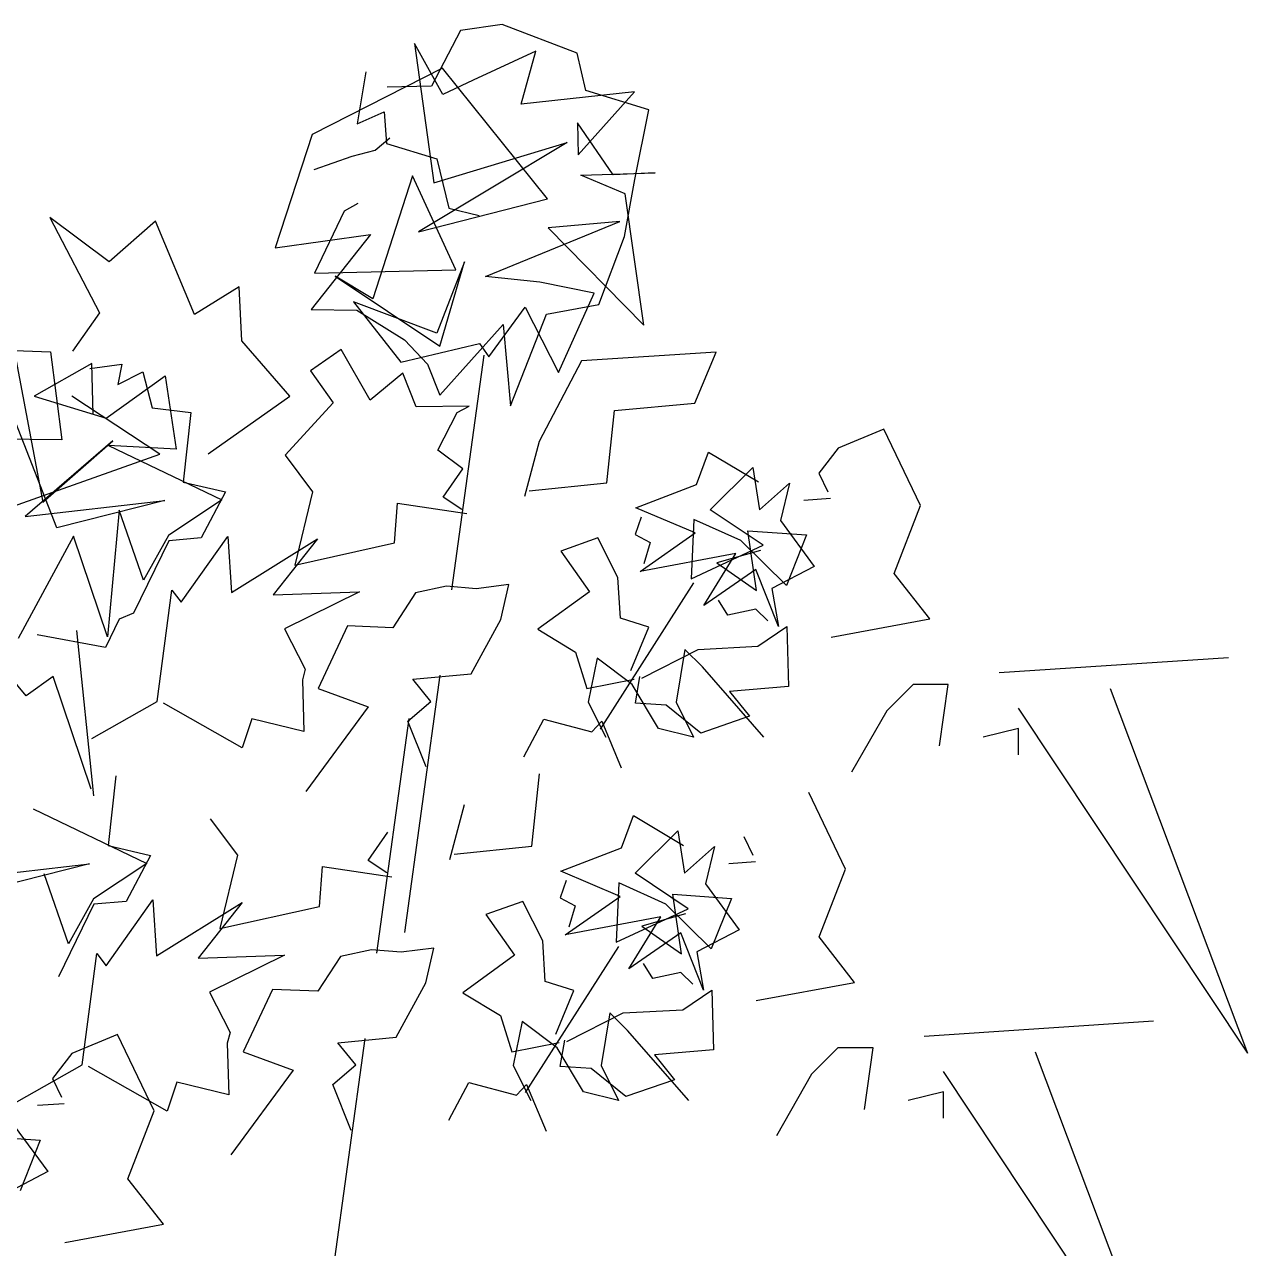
# Model space of a CAD drawing. Extents: x 594.41 to 596.31, y 172.36 to 173.85.
# Drawn here: x 595.168 to 595.949, y 173.066 to 173.847 of the extents above; entities that cross this region are included whole.
import ezdxf

# ---------------------------------------------------------------- set-up
doc = ezdxf.new("R2010")
doc.units = 0
doc.header["$LTSCALE"] = 0.3
doc.header["$MEASUREMENT"] = 0
doc.layers.get('0').update_dxf_attribs({"linetype": 'CONTINUOUS'})

msp = doc.modelspace()

# ---------------------------------------------------------------- linework, layer by layer
at = {"color": 1, "linetype": 'CONTINUOUS'}
for p, q in [((595.47302, 173.84708), (595.4463, 173.84314)), ((595.5209, 173.82868), (595.47302, 173.84708)), ((595.4463, 173.84314), (595.42777, 173.80765)), ((595.41693, 173.83493), (595.42936, 173.74588)), ((595.43518, 173.80239), (595.41693, 173.83493)), ((595.49445, 173.83), (595.4545, 173.8116)), ((595.48519, 173.79615), (595.49445, 173.83)), ((595.52646, 173.80502), (595.5209, 173.82868)), ((595.43492, 173.81915), (595.35158, 173.77676)), ((595.38597, 173.81685), (595.38042, 173.78366)), ((595.50185, 173.73569), (595.43492, 173.81915)), ((595.42777, 173.80765), (595.39947, 173.80699)), ((595.4545, 173.8116), (595.43518, 173.80239)), ((595.55742, 173.80404), (595.48519, 173.79615)), ((595.52143, 173.76395), (595.55742, 173.80404)), ((595.56667, 173.79254), (595.52646, 173.80502)), ((595.38042, 173.78366), (595.39761, 173.79122)), ((595.39761, 173.79122), (595.3992, 173.77118)), ((595.55768, 173.74818), (595.56667, 173.79254)), ((595.52117, 173.78432), (595.52143, 173.76395)), ((595.54392, 173.75113), (595.52117, 173.78432)), ((595.35158, 173.77676), (595.32803, 173.70447)), ((595.39179, 173.76691), (595.40132, 173.77479)), ((595.37724, 173.76296), (595.39179, 173.76691)), ((595.3992, 173.77118), (595.43122, 173.76132)), ((595.51456, 173.77183), (595.41957, 173.71466)), ((595.42936, 173.74588), (595.51456, 173.77183)), ((595.3529, 173.75442), (595.37724, 173.76296)), ((595.43122, 173.76132), (595.43889, 173.72978)), ((595.52329, 173.75081), (595.57064, 173.75245)), ((595.57064, 173.75245), (595.54392, 173.75113)), ((595.41561, 173.75048), (595.39047, 173.67194)), ((595.44338, 173.69034), (595.41561, 173.75048)), ((595.55159, 173.73898), (595.52329, 173.75081)), ((595.55107, 173.7117), (595.55768, 173.74818)), ((595.41957, 173.71466), (595.50185, 173.73569)), ((595.5635, 173.65519), (595.55159, 173.73898)), ((595.37195, 173.7278), (595.35317, 173.68837)), ((595.38068, 173.73273), (595.37195, 173.7278)), ((595.43889, 173.72978), (595.4582, 173.72518)), ((595.46243, 173.68607), (595.54816, 173.72123)), ((595.54816, 173.72123), (595.50238, 173.71729)), ((595.32803, 173.70447), (595.38888, 173.71302)), ((595.38888, 173.71302), (595.35105, 173.66504)), ((595.50238, 173.71729), (595.5635, 173.65519)), ((595.53466, 173.66833), (595.55107, 173.7117)), ((595.35317, 173.68837), (595.44338, 173.69034)), ((595.44894, 173.6956), (595.43122, 173.64993)), ((595.43307, 173.64171), (595.44894, 173.6956)), ((595.3664, 173.6864), (595.43307, 173.64171)), ((595.39047, 173.67194), (595.3664, 173.6864)), ((595.49709, 173.68246), (595.46243, 173.68607)), ((595.53175, 173.67556), (595.49709, 173.68246)), ((595.509, 173.62495), (595.53175, 173.67556)), ((595.35105, 173.66504), (595.38015, 173.66471)), ((595.37804, 173.66997), (595.4082, 173.63153)), ((595.43122, 173.64993), (595.37804, 173.66997)), ((595.46455, 173.63481), (595.48757, 173.66669)), ((595.48757, 173.66669), (595.509, 173.62495)), ((595.50133, 173.66209), (595.53466, 173.66833)), ((595.38015, 173.66471), (595.41058, 173.64566)), ((595.47831, 173.6036), (595.50133, 173.66209)), ((595.43307, 173.6105), (595.47355, 173.65551)), ((595.47355, 173.65551), (595.47831, 173.6036)), ((595.1603, 173.64368), (595.17961, 173.54215)), ((595.4082, 173.63153), (595.45847, 173.64336)), ((595.41058, 173.64566), (595.42539, 173.63021)), ((595.45847, 173.64336), (595.46455, 173.63481)), ((595.1558, 173.63908), (595.18437, 173.6381)), ((595.18437, 173.6381), (595.19178, 173.58191)), ((595.21083, 173.63054), (595.17405, 173.60984)), ((595.20967, 173.6274), (595.23, 173.63023)), ((595.21162, 173.59801), (595.21083, 173.63054)), ((595.23, 173.63023), (595.22737, 173.61717)), ((595.42539, 173.63021), (595.43307, 173.6105)), ((595.22009, 173.59571), (595.25766, 173.62265)), ((595.22737, 173.61717), (595.2435, 173.62523)), ((595.2435, 173.62523), (595.24946, 173.60237)), ((595.25766, 173.62265), (595.2648, 173.57599)), ((595.17405, 173.60984), (595.22009, 173.59571)), ((595.25422, 173.57271), (595.19813, 173.60984)), ((595.24946, 173.60237), (595.27417, 173.59932)), ((595.27417, 173.59932), (595.26926, 173.55491)), ((595.1886, 173.52572), (595.16241, 173.59275)), ((595.19178, 173.58191), (595.12934, 173.58257)), ((595.22432, 173.58125), (595.16823, 173.53295)), ((595.17961, 173.54215), (595.22432, 173.58125)), ((595.14151, 173.53262), (595.25422, 173.57271)), ((595.22141, 173.57829), (595.2939, 173.54346)), ((595.2648, 173.57599), (595.22141, 173.57829)), ((595.5971, 173.55332), (595.60477, 173.57402)), ((595.60477, 173.57402), (595.63679, 173.55496)), ((595.60583, 173.53722), (595.63308, 173.56416)), ((595.63308, 173.56416), (595.63731, 173.53722)), ((595.26926, 173.55491), (595.29626, 173.5486)), ((595.29626, 173.5486), (595.28066, 173.51921)), ((595.55847, 173.53853), (595.5971, 173.55332)), ((595.63731, 173.53722), (595.65663, 173.55431)), ((595.16823, 173.53295), (595.25739, 173.54314)), ((595.25739, 173.54314), (595.1886, 173.52572)), ((595.2939, 173.54346), (595.25977, 173.52079)), ((595.22829, 173.53689), (595.22088, 173.45606)), ((595.2439, 173.4922), (595.22829, 173.53689)), ((595.59631, 173.52243), (595.55847, 173.53853)), ((595.6397, 173.51455), (595.60583, 173.53722)), ((595.59551, 173.53098), (595.59366, 173.49319)), ((595.62541, 173.51751), (595.59551, 173.53098)), ((595.65081, 173.53032), (595.67224, 173.50108)), ((595.19919, 173.52046), (595.16373, 173.45507)), ((595.22088, 173.45606), (595.19919, 173.52046)), ((595.25998, 173.51747), (595.23754, 173.4711)), ((595.25977, 173.52079), (595.2439, 173.4922)), ((595.28066, 173.51921), (595.25998, 173.51747)), ((595.26791, 173.47814), (595.29765, 173.52012)), ((595.56112, 173.49779), (595.59631, 173.52243)), ((595.65451, 173.48892), (595.62541, 173.51751)), ((595.62991, 173.52375), (595.66748, 173.52112)), ((595.63546, 173.48563), (595.62991, 173.52375)), ((595.66748, 173.52112), (595.65451, 173.48892)), ((595.62223, 173.50929), (595.56112, 173.49779)), ((595.59366, 173.49319), (595.6397, 173.51455)), ((595.60186, 173.4761), (595.62223, 173.50929)), ((595.63811, 173.51126), (595.61006, 173.50338)), ((595.61006, 173.50338), (595.63546, 173.48563)), ((595.67224, 173.50108), (595.64525, 173.48695)), ((595.63493, 173.4991), (595.60186, 173.4761)), ((595.64949, 173.46263), (595.63493, 173.4991)), ((595.64525, 173.48695), (595.64949, 173.46263)), ((595.23754, 173.4711), (595.22842, 173.4674)), ((595.63507, 173.47371), (595.61719, 173.47001)), ((595.64278, 173.46631), (595.63507, 173.47371)), ((595.22842, 173.4674), (595.21949, 173.44933)), ((595.22625, 173.36727), (595.22134, 173.32286)), ((595.17349, 173.34624), (595.24598, 173.31141)), ((595.54918, 173.32127), (595.55685, 173.34197)), ((595.55685, 173.34197), (595.58887, 173.32291)), ((595.55791, 173.30517), (595.58516, 173.33211)), ((595.58516, 173.33211), (595.58939, 173.30517)), ((595.22134, 173.32286), (595.24834, 173.31655)), ((595.51055, 173.30648), (595.54918, 173.32127)), ((595.58939, 173.30517), (595.60871, 173.32226)), ((595.24834, 173.31655), (595.23274, 173.28716)), ((595.12031, 173.3009), (595.20947, 173.31109)), ((595.20947, 173.31109), (595.14068, 173.29367)), ((595.24598, 173.31141), (595.21185, 173.28874)), ((595.54839, 173.29038), (595.51055, 173.30648)), ((595.19598, 173.26015), (595.18037, 173.30484)), ((595.54759, 173.29893), (595.54574, 173.26114)), ((595.57749, 173.28546), (595.54759, 173.29893)), ((595.59178, 173.2825), (595.55791, 173.30517)), ((595.60289, 173.29827), (595.62432, 173.26903)), ((595.5132, 173.26574), (595.54839, 173.29038)), ((595.58199, 173.2917), (595.61956, 173.28907)), ((595.58754, 173.25358), (595.58199, 173.2917)), ((595.21206, 173.28542), (595.18962, 173.23905)), ((595.21185, 173.28874), (595.19598, 173.26015)), ((595.23274, 173.28716), (595.21206, 173.28542)), ((595.21999, 173.24609), (595.24973, 173.28807)), ((595.54574, 173.26114), (595.59178, 173.2825)), ((595.60659, 173.25687), (595.57749, 173.28546)), ((595.61956, 173.28907), (595.60659, 173.25687)), ((595.57431, 173.27724), (595.5132, 173.26574)), ((595.55394, 173.24405), (595.57431, 173.27724)), ((595.59019, 173.27921), (595.56214, 173.27133)), ((595.58701, 173.26705), (595.55394, 173.24405)), ((595.56214, 173.27133), (595.58754, 173.25358)), ((595.60157, 173.23058), (595.58701, 173.26705)), ((595.62432, 173.26903), (595.59733, 173.2549)), ((595.59733, 173.2549), (595.60157, 173.23058)), ((595.58715, 173.24166), (595.56927, 173.23796)), ((595.59486, 173.23426), (595.58715, 173.24166)), ((595.16129, 173.14384), (595.18273, 173.11459)), ((595.14039, 173.13726), (595.17796, 173.13464)), ((595.17796, 173.13464), (595.165, 173.10243)), ((595.18273, 173.11459), (595.15574, 173.10046))]:
    msp.add_line(p, q, dxfattribs=at)
for p, q in [((595.18398, 173.72393), (595.21569, 173.66288)), ((595.22183, 173.69554), (595.18398, 173.72393)), ((595.25157, 173.72149), (595.22183, 173.69554)), ((595.27639, 173.66196), (595.25157, 173.72149)), ((595.3049, 173.67967), (595.27639, 173.66196)), ((595.30662, 173.64517), (595.3049, 173.67967)), ((595.21569, 173.66288), (595.19848, 173.63846)), ((595.33735, 173.60976), (595.30662, 173.64517)), ((595.38859, 173.60727), (595.37003, 173.63962)), ((595.44093, 173.48605), (595.46159, 173.63596)), ((595.60967, 173.63785), (595.52364, 173.63235)), ((595.59615, 173.60518), (595.60967, 173.63785)), ((595.35062, 173.62589), (595.365, 173.60543)), ((595.52364, 173.63235), (595.49661, 173.58076)), ((595.40948, 173.62451), (595.38859, 173.60727)), ((595.41796, 173.60299), (595.40948, 173.62451)), ((595.28524, 173.57283), (595.33735, 173.60976)), ((595.365, 173.60543), (595.33427, 173.57201)), ((595.45188, 173.60345), (595.41796, 173.60299)), ((595.44426, 173.59933), (595.45188, 173.60345)), ((595.54478, 173.60061), (595.59615, 173.60518)), ((595.43185, 173.57521), (595.44426, 173.59933)), ((595.53987, 173.55451), (595.54478, 173.60061)), ((595.71683, 173.5887), (595.68758, 173.57649)), ((595.74017, 173.53986), (595.71683, 173.5887)), ((595.49661, 173.58076), (595.48727, 173.54566)), ((595.33427, 173.57201), (595.35185, 173.54866)), ((595.44782, 173.56331), (595.43185, 173.57521)), ((595.68758, 173.57649), (595.67529, 173.56062)), ((595.43529, 173.5453), (595.44782, 173.56331)), ((595.67529, 173.56062), (595.68094, 173.54871)), ((595.35185, 173.54866), (595.34054, 173.5018)), ((595.49022, 173.54932), (595.53987, 173.55451)), ((595.4042, 173.516), (595.40616, 173.54148)), ((595.40616, 173.54148), (595.4504, 173.53492)), ((595.44721, 173.53736), (595.43529, 173.5453)), ((595.68266, 173.54444), (595.6657, 173.54322)), ((595.72346, 173.49651), (595.74017, 173.53986)), ((595.29765, 173.52012), (595.30011, 173.4844)), ((595.30011, 173.4844), (595.35492, 173.51859)), ((595.35492, 173.51859), (595.32678, 173.48288)), ((595.53409, 173.5192), (595.5105, 173.51081)), ((595.54687, 173.49402), (595.53409, 173.5192)), ((595.34054, 173.5018), (595.4042, 173.516)), ((595.5105, 173.51081), (595.52881, 173.48486)), ((595.54847, 173.46807), (595.54687, 173.49402)), ((595.74607, 173.46752), (595.72346, 173.49651)), ((595.25268, 173.4148), (595.26201, 173.48593)), ((595.26201, 173.48593), (595.26791, 173.47814)), ((595.43738, 173.48837), (595.41759, 173.4841)), ((595.45643, 173.48669), (595.43738, 173.48837)), ((595.47732, 173.48944), (595.45643, 173.48669)), ((595.47216, 173.46716), (595.47732, 173.48944)), ((595.53589, 173.39708), (595.59541, 173.49051)), ((595.32678, 173.48288), (595.38195, 173.48486)), ((595.38195, 173.48486), (595.33403, 173.4612)), ((595.41759, 173.4841), (595.40309, 173.46181)), ((595.52881, 173.48486), (595.49575, 173.4609)), ((595.37421, 173.46303), (595.35553, 173.4232)), ((595.40309, 173.46181), (595.37421, 173.46303)), ((595.45323, 173.43251), (595.47216, 173.46716)), ((595.56666, 173.46227), (595.54847, 173.46807)), ((595.5551, 173.43449), (595.56666, 173.46227)), ((595.63621, 173.45006), (595.65477, 173.46258)), ((595.65477, 173.46258), (595.65599, 173.42442)), ((595.68315, 173.45592), (595.74607, 173.46752)), ((595.21949, 173.44933), (595.17602, 173.45738)), ((595.20104, 173.46014), (595.2119, 173.35461)), ((595.33403, 173.4612), (595.34718, 173.43541)), ((595.49575, 173.4609), (595.51984, 173.4464)), ((595.51984, 173.4464), (595.52708, 173.42305)), ((595.56211, 173.42976), (595.59811, 173.44808)), ((595.58966, 173.44808), (595.58405, 173.41444)), ((595.58966, 173.44808), (595.58405, 173.41444)), ((595.60087, 173.43686), (595.58966, 173.44808)), ((595.60087, 173.43686), (595.58966, 173.44808)), ((595.59811, 173.44808), (595.63621, 173.45006)), ((595.16887, 173.41832), (595.15252, 173.43831)), ((595.53359, 173.44247), (595.52798, 173.41444)), ((595.53359, 173.44247), (595.52798, 173.41444)), ((595.55601, 173.42565), (595.53359, 173.44247)), ((595.55601, 173.42565), (595.53359, 173.44247)), ((595.93694, 173.44275), (595.7904, 173.43303)), ((595.93694, 173.44275), (595.7904, 173.43303)), ((595.18607, 173.43083), (595.16887, 173.41832)), ((595.21053, 173.35879), (595.18607, 173.43083)), ((595.34718, 173.43541), (595.34533, 173.42869)), ((595.41079, 173.26724), (595.43345, 173.4317)), ((595.41587, 173.429), (595.45323, 173.43251)), ((595.55805, 173.41374), (595.561, 173.43068)), ((595.64012, 173.39201), (595.60087, 173.43686)), ((595.64012, 173.39201), (595.60087, 173.43686)), ((595.34533, 173.42869), (595.34632, 173.39573)), ((595.35553, 173.4232), (595.38736, 173.41145)), ((595.42742, 173.4148), (595.41587, 173.429)), ((595.52708, 173.42305), (595.55732, 173.42915)), ((595.57283, 173.39761), (595.55601, 173.42565)), ((595.57283, 173.39761), (595.55601, 173.42565)), ((595.65599, 173.42442), (595.61827, 173.42121)), ((595.73544, 173.42565), (595.71861, 173.40883)), ((595.73544, 173.42565), (595.71861, 173.40883)), ((595.75786, 173.42565), (595.73544, 173.42565)), ((595.75786, 173.42565), (595.73544, 173.42565)), ((595.75226, 173.3864), (595.75786, 173.42565)), ((595.75226, 173.3864), (595.75786, 173.42565)), ((595.8614, 173.42318), (595.94912, 173.19019)), ((595.8614, 173.42318), (595.94912, 173.19019)), ((595.61827, 173.42121), (595.63105, 173.40534)), ((595.21089, 173.39115), (595.25268, 173.4148)), ((595.30687, 173.3852), (595.25661, 173.41374)), ((595.38736, 173.41145), (595.34767, 173.35742)), ((595.41268, 173.40229), (595.42742, 173.4148)), ((595.52798, 173.41444), (595.53919, 173.39201)), ((595.52798, 173.41444), (595.53919, 173.39201)), ((595.57784, 173.41252), (595.55805, 173.41374)), ((595.59984, 173.39466), (595.57784, 173.41252)), ((595.58405, 173.41444), (595.59526, 173.39201)), ((595.58405, 173.41444), (595.59526, 173.39201)), ((595.71861, 173.40883), (595.69619, 173.36958)), ((595.71861, 173.40883), (595.69619, 173.36958)), ((595.80255, 173.4106), (595.94912, 173.19019)), ((595.80255, 173.4106), (595.94912, 173.19019)), ((595.31314, 173.40382), (595.30687, 173.3852)), ((595.34632, 173.39573), (595.31314, 173.40382)), ((595.39301, 173.254), (595.41367, 173.40391)), ((595.42447, 173.37299), (595.41268, 173.40229)), ((595.4869, 173.37955), (595.49968, 173.40351)), ((595.49968, 173.40351), (595.53016, 173.39542)), ((595.53016, 173.39542), (595.53655, 173.40229)), ((595.53655, 173.40229), (595.54896, 173.37253)), ((595.63105, 173.40534), (595.59984, 173.39466)), ((595.59526, 173.39201), (595.57283, 173.39761)), ((595.59526, 173.39201), (595.57283, 173.39761)), ((595.80272, 173.39761), (595.78029, 173.39201)), ((595.80272, 173.39761), (595.78029, 173.39201)), ((595.80272, 173.38079), (595.80272, 173.39761)), ((595.80272, 173.38079), (595.80272, 173.39761)), ((595.49195, 173.32246), (595.49686, 173.36856)), ((595.69225, 173.30781), (595.66891, 173.35665)), ((595.44869, 173.34871), (595.43935, 173.31361)), ((595.28635, 173.33996), (595.30393, 173.31661)), ((595.38737, 173.31325), (595.3999, 173.33126)), ((595.4423, 173.31727), (595.49195, 173.32246)), ((595.62737, 173.32857), (595.63302, 173.31666)), ((595.30393, 173.31661), (595.29262, 173.26975)), ((595.39929, 173.30531), (595.38737, 173.31325)), ((595.35628, 173.28395), (595.35824, 173.30943)), ((595.35824, 173.30943), (595.40248, 173.30287)), ((595.63474, 173.31239), (595.61778, 173.31117)), ((595.67554, 173.26446), (595.69225, 173.30781)), ((595.24973, 173.28807), (595.25219, 173.25235)), ((595.25219, 173.25235), (595.307, 173.28654)), ((595.307, 173.28654), (595.27886, 173.25083)), ((595.29262, 173.26975), (595.35628, 173.28395)), ((595.48617, 173.28715), (595.46258, 173.27876)), ((595.49895, 173.26197), (595.48617, 173.28715)), ((595.46258, 173.27876), (595.48089, 173.25281)), ((595.50055, 173.23602), (595.49895, 173.26197)), ((595.69815, 173.23547), (595.67554, 173.26446)), ((595.20476, 173.18275), (595.21409, 173.25388)), ((595.21409, 173.25388), (595.21999, 173.24609)), ((595.27886, 173.25083), (595.33403, 173.25281)), ((595.33403, 173.25281), (595.28611, 173.22915)), ((595.36967, 173.25205), (595.35517, 173.22976)), ((595.38946, 173.25632), (595.36967, 173.25205)), ((595.40851, 173.25464), (595.38946, 173.25632)), ((595.4294, 173.25739), (595.40851, 173.25464)), ((595.42424, 173.23511), (595.4294, 173.25739)), ((595.48089, 173.25281), (595.44783, 173.22885)), ((595.48797, 173.16503), (595.54749, 173.25846)), ((595.40531, 173.20046), (595.42424, 173.23511)), ((595.51874, 173.23022), (595.50055, 173.23602)), ((595.63523, 173.22387), (595.69815, 173.23547)), ((595.28611, 173.22915), (595.29926, 173.20336)), ((595.32629, 173.23098), (595.30761, 173.19115)), ((595.35517, 173.22976), (595.32629, 173.23098)), ((595.44783, 173.22885), (595.47192, 173.21435)), ((595.50718, 173.20244), (595.51874, 173.23022)), ((595.58829, 173.21801), (595.60685, 173.23053)), ((595.60685, 173.23053), (595.60807, 173.19237)), ((595.47192, 173.21435), (595.47916, 173.191)), ((595.51419, 173.19771), (595.55019, 173.21603)), ((595.54173, 173.21603), (595.53613, 173.18238)), ((595.54173, 173.21603), (595.53613, 173.18238)), ((595.55295, 173.20481), (595.54173, 173.21603)), ((595.55295, 173.20481), (595.54173, 173.21603)), ((595.55019, 173.21603), (595.58829, 173.21801)), ((595.48567, 173.21042), (595.48006, 173.18238)), ((595.48567, 173.21042), (595.48006, 173.18238)), ((595.50809, 173.1936), (595.48567, 173.21042)), ((595.50809, 173.1936), (595.48567, 173.21042)), ((595.5922, 173.15996), (595.55295, 173.20481)), ((595.5922, 173.15996), (595.55295, 173.20481)), ((595.88902, 173.2107), (595.74248, 173.20098)), ((595.88902, 173.2107), (595.74248, 173.20098)), ((595.22731, 173.20222), (595.19807, 173.19001)), ((595.25066, 173.15338), (595.22731, 173.20222)), ((595.29926, 173.20336), (595.29741, 173.19664)), ((595.29741, 173.19664), (595.2984, 173.16368)), ((595.36287, 173.03519), (595.38553, 173.19965)), ((595.36795, 173.19695), (595.40531, 173.20046)), ((595.3795, 173.18275), (595.36795, 173.19695)), ((595.47916, 173.191), (595.5094, 173.1971)), ((595.51013, 173.18169), (595.51308, 173.19863)), ((595.19807, 173.19001), (595.18578, 173.17413)), ((595.30761, 173.19115), (595.33944, 173.1794)), ((595.52491, 173.16556), (595.50809, 173.1936)), ((595.52491, 173.16556), (595.50809, 173.1936)), ((595.60807, 173.19237), (595.57035, 173.18916)), ((595.57035, 173.18916), (595.58313, 173.17329)), ((595.68751, 173.1936), (595.67069, 173.17678)), ((595.68751, 173.1936), (595.67069, 173.17678)), ((595.70994, 173.1936), (595.68751, 173.1936)), ((595.70994, 173.1936), (595.68751, 173.1936)), ((595.70434, 173.15435), (595.70994, 173.1936)), ((595.70434, 173.15435), (595.70994, 173.1936)), ((595.81348, 173.19113), (595.9012, 172.95814)), ((595.81348, 173.19113), (595.9012, 172.95814)), ((595.16297, 173.1591), (595.20476, 173.18275)), ((595.25895, 173.15315), (595.20869, 173.18169)), ((595.36476, 173.17024), (595.3795, 173.18275)), ((595.48006, 173.18238), (595.49127, 173.15996)), ((595.48006, 173.18238), (595.49127, 173.15996)), ((595.52992, 173.18047), (595.51013, 173.18169)), ((595.55192, 173.16261), (595.52992, 173.18047)), ((595.53613, 173.18238), (595.54734, 173.15996)), ((595.53613, 173.18238), (595.54734, 173.15996)), ((595.18578, 173.17413), (595.19143, 173.16223)), ((595.33944, 173.1794), (595.29975, 173.12537)), ((595.58313, 173.17329), (595.55192, 173.16261)), ((595.67069, 173.17678), (595.64827, 173.13753)), ((595.67069, 173.17678), (595.64827, 173.13753)), ((595.75463, 173.17855), (595.9012, 172.95814)), ((595.75463, 173.17855), (595.9012, 172.95814)), ((595.26522, 173.17177), (595.25895, 173.15315)), ((595.2984, 173.16368), (595.26522, 173.17177)), ((595.37655, 173.14094), (595.36476, 173.17024)), ((595.43898, 173.1475), (595.45176, 173.17146)), ((595.45176, 173.17146), (595.48224, 173.16337)), ((595.48224, 173.16337), (595.48863, 173.17024)), ((595.48863, 173.17024), (595.50104, 173.14048)), ((595.54734, 173.15996), (595.52491, 173.16556)), ((595.54734, 173.15996), (595.52491, 173.16556)), ((595.7548, 173.16556), (595.73237, 173.15996)), ((595.7548, 173.16556), (595.73237, 173.15996)), ((595.7548, 173.14874), (595.7548, 173.16556)), ((595.7548, 173.14874), (595.7548, 173.16556)), ((595.19315, 173.15796), (595.17619, 173.15674)), ((595.23395, 173.11003), (595.25066, 173.15338)), ((595.25656, 173.08103), (595.23395, 173.11003)), ((595.19364, 173.06943), (595.25656, 173.08103))]:
    msp.add_line(p, q)
at = {"color": 86, "linetype": 'CONTINUOUS'}
msp.add_line((595.37003, 173.63962), (595.35062, 173.62589), dxfattribs=at)
at = {"color": 20, "linetype": 'CONTINUOUS'}
for p, q in [((595.65663, 173.55431), (595.65081, 173.53032)), ((595.5618, 173.53249), (595.55795, 173.52139)), ((595.55795, 173.52139), (595.56759, 173.51638)), ((595.56759, 173.51638), (595.56356, 173.50266)), ((595.61719, 173.47001), (595.61123, 173.47959)), ((595.60871, 173.32226), (595.60289, 173.29827)), ((595.51388, 173.30044), (595.51003, 173.28934)), ((595.51003, 173.28934), (595.51967, 173.28433)), ((595.51967, 173.28433), (595.51564, 173.27061)), ((595.56927, 173.23796), (595.56331, 173.24754))]:
    msp.add_line(p, q, dxfattribs=at)

doc.saveas('drawing.dxf')
